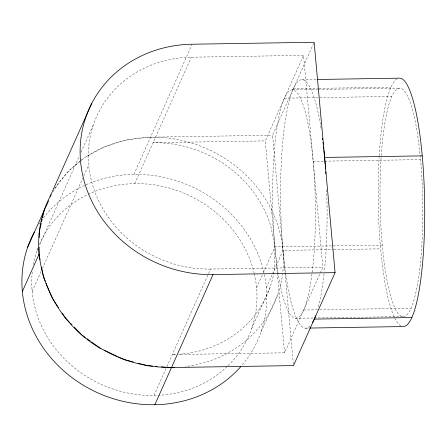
<?xml version="1.0" encoding="UTF-8"?>
<svg xmlns="http://www.w3.org/2000/svg" width="447" height="447" viewBox="0 0 447 447"><rect width="100%" height="100%" fill="white"/><g stroke="black" fill="none" stroke-linecap="round" stroke-linejoin="round"><path stroke-width="0.34" stroke-dasharray="2.23 1.68" d="M37.017 250.689L37.866 248.783M39.576 244.973L79.359 156.025M81.063 152.215L93.568 124.26M32.162 291.36L41.253 271.033M42.392 268.491L82.745 178.275M83.88 175.732L88.713 164.932A114.236 104.196 24.1 0 1 191.294 57.21L303.552 55.355L322.818 267.284L284.56 352.812L178.571 354.477M133.899 174.375L192.121 44.225M134.743 183.633L191.294 57.21M277.263 272.458L265.294 140.883L303.552 55.355M153.997 395.478L166.664 367.16M166.949 366.529L208.285 274.117M208.57 273.486L210.554 269.049L322.818 267.284M293.366 364.199L272.553 135.229L314.14 42.264M266.39 287.594L272.312 274.357M272.592 273.726L283.024 250.409L333.227 249.599M251.722 328.422L270.022 287.522M261.109 331.819L277.743 294.634M256.584 287.751L262.227 275.162M263.356 272.642L274.933 246.828L270.843 226.216A114.236 104.196 24.1 0 0 153.042 142.733L265.294 140.883M53.171 191.556L59.077 182.091L70.335 169.273L79.901 161.378M54.808 188.612L67.318 172.313L81.041 160.523M81.555 160.082L84.511 157.69L104.637 146.711L126.931 139.788L150.533 137.19L272.553 135.229M80.432 160.942L83.617 158.311M86.567 156.567C105.425 143.962 127.998 137.939 150.533 137.19A124.221 113.303 24.1 0 1 282.219 243.76A124.221 113.303 24.1 0 1 185.471 366.557M302.099 79.728L316.744 79.488M293.349 88.746L318.448 88.344M319.147 88.333L390.963 87.176M292.478 89.869L317.577 89.461M318.275 89.45L399.858 88.143M284.426 98.161L391.807 96.435M313.179 161.339L420.554 159.613M382.314 245.101L274.933 246.828L274.603 267.546A114.236 104.196 24.1 0 1 178.465 354.315M333.926 249.588L380.643 248.839M303.686 310.006L319.024 309.76M319.722 309.749L411.061 308.279M295.635 318.298A114.236 21.333 89.1 0 0 311.755 147.879A114.236 21.333 89.1 0 0 274.776 146.074A114.236 21.333 89.1 0 0 295.635 318.298L313.76 318.007M314.459 317.996L403.01 316.571M305.53 328.126L309.017 328.07M175.783 354.516L172.296 354.572A114.236 104.196 24.1 0 0 175.721 354.465M277.324 273.151L284.56 352.812M310.028 325.964A124.221 23.199 89.1 0 1 282.582 245.247A124.221 23.199 89.1 0 1 291.176 94.395A124.221 23.199 89.1 0 1 321.231 129.457M326.645 189.751A124.221 23.199 89.1 0 1 324.287 271.916M324.075 273.871A124.221 23.199 89.1 0 1 318.141 307.827M210.554 269.049A114.236 104.196 24.1 0 1 88.713 164.932M400.864 325.846A124.221 23.199 89.1 0 1 394.466 317.387M394.137 316.672A124.221 23.199 89.1 0 1 379.168 156.422M379.207 155.757A124.221 23.199 89.1 0 1 397.45 78.644M381.246 155.567A114.236 21.333 89.1 0 1 417.604 134.888A114.236 21.333 89.1 0 1 405.641 315.822A114.236 21.333 89.1 0 1 381.107 157.685M264.428 274.609A124.221 113.303 24.1 0 1 241.805 365.462M38.956 224.265A124.221 113.303 24.1 0 1 40.118 222.533M43.404 218.002A124.221 113.303 24.1 0 1 85.444 185.013M86.081 184.728A124.221 113.303 24.1 0 1 264.283 273.927M254.309 273.709A114.236 104.196 24.1 0 1 227.618 366.104M227.121 366.579A114.236 104.196 24.1 0 1 98.279 383.018A114.236 104.196 24.1 0 1 32.285 272.022M33.363 264.568A114.236 104.196 24.1 0 1 37.939 248.135M39.738 243.71A114.236 104.196 24.1 0 1 87.545 194.646M88.165 194.35A114.236 104.196 24.1 0 1 254.153 273.044"/><path stroke-width="0.67" d="M40.012 259.601L38.984 254.332L39.085 247.035M39.207 237.642L39.286 231.825L41.286 223.109M41.593 221.762L42.214 219.069M42.521 217.723L44.264 210.107L48.639 200.826M91.68 103.514L50.098 196.479C21.545 251.113 49.41 319.208 100.916 348.643L117.131 356.332M27.63 247.292L44.264 210.107M22.35 291.517L38.984 254.332M154.841 404.736L213.057 274.587L335.077 272.625L314.14 42.264L192.121 44.225A124.221 113.303 24.1 0 0 80.572 161.367A124.221 113.303 24.1 0 0 213.057 274.587M335.077 272.625L293.495 365.59L171.475 367.551C148.041 367.523 124.601 361.88 104.173 350.28M50.098 196.479L51.126 194.836M317.443 79.477L399.719 78.158A124.221 23.199 89.1 0 1 424.65 203.491A124.221 23.199 89.1 0 1 403.149 326.556L309.715 328.059M324.611 157.445L422.225 155.874M314.286 319.108L411.905 317.538M152.516 366.104L147.465 365.719L137.994 363.227M155.221 366.311L157.255 366.467M161.317 366.775L165.379 367.088M166.731 367.188L171.475 367.551A124.221 113.303 24.1 0 0 174.28 367.473M133.301 361.986L123.981 359.533L118.366 356.913M85.36 337.507L82.125 335.2L74.325 327.193M87.025 338.697L90.361 341.083M91.473 341.882L100.916 348.643M69.475 322.209L65.363 317.99L62.144 313.135M70.442 323.209L71.9 324.701M58.373 307.447L52.277 298.261L46.041 283.214M45.242 281.28L43.37 276.766L41.582 267.624M322.51 138.425A124.221 23.199 89.1 0 1 322.684 139.721M323.008 142.353A124.221 23.199 89.1 0 1 323.248 144.353M323.483 146.376A124.221 23.199 89.1 0 1 323.784 149.102M323.93 150.477A124.221 23.199 89.1 0 1 325.181 164.155M325.282 165.519A124.221 23.199 89.1 0 1 325.533 168.955M325.723 171.726A124.221 23.199 89.1 0 1 325.857 173.816M315.621 315.822A124.221 23.199 89.1 0 1 312.554 322.516M240.883 366.523A124.221 113.303 24.1 0 1 79.443 382.816A124.221 113.303 24.1 0 1 34.335 232.015"/></g></svg>
